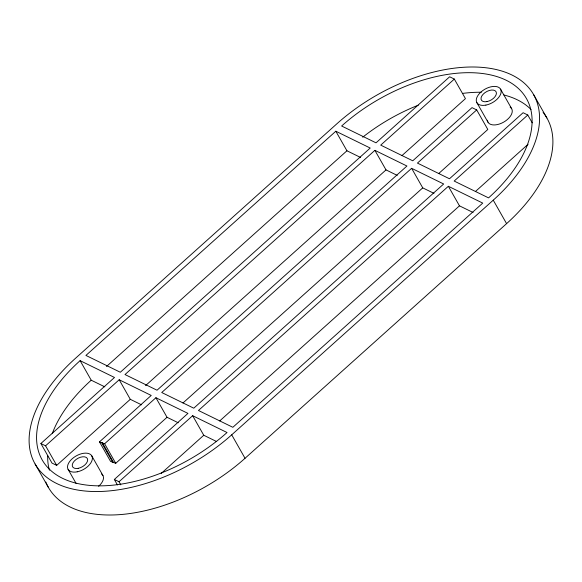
<?xml version="1.0" encoding="UTF-8"?>
<svg xmlns="http://www.w3.org/2000/svg" width="582" height="582" viewBox="0 0 582 582"><rect width="100%" height="100%" fill="white"/><g stroke="black" fill="none" stroke-linecap="round" stroke-linejoin="round"><path stroke-width="0.87" d="M335.829 131.226L85.925 355.435L120.314 372.254L370.21 148.046L335.829 131.226L346.937 150.782L360.527 157.438M106.491 366.507L346.937 150.782M40.878 443.52L114.501 377.471L80.112 360.651A128.12 72.386 -29.6 0 0 62.5 478.295A128.12 72.386 -29.6 0 0 227.031 432.521L192.649 415.701L119.026 481.751L114.334 479.459L187.957 413.402L155.918 397.732L104.629 443.746L99.471 441.876L151.225 395.44L119.186 379.762L45.571 445.812L40.878 443.52L51.987 463.076L56.68 465.374L130.295 399.317L141.513 404.803M374.895 150.345L124.999 374.546L157.038 390.224L406.942 166.016L374.895 150.345L386.012 169.9L397.222 175.386M401.951 155.598L465.44 98.634L454.331 79.079L380.708 145.129L412.747 160.799L472.009 107.634L476.702 109.925L487.811 129.48L438.653 173.589M145.565 385.619L386.012 169.9M411.627 168.307L161.731 392.515L193.77 408.193L443.666 183.985L411.627 168.307L422.736 187.87L433.954 193.355M476.702 109.925L417.44 163.098L449.479 178.769L523.102 112.719L527.787 115.01L532.232 122.831M99.471 441.876L110.58 461.431L115.738 463.308L167.027 417.287L178.245 422.772M182.974 402.984L422.736 187.87M448.358 186.276L198.462 410.485L232.844 427.304L482.74 203.096L448.358 186.276L459.467 205.832L473.057 212.481M527.787 115.01L454.171 181.06L488.553 197.88A128.12 72.386 -29.6 0 0 506.165 80.236A128.12 72.386 -29.6 0 0 341.634 126.01L376.023 142.837L449.646 76.78L454.331 79.079M161.207 473.428L203.758 435.256L216.548 441.512M219.698 420.953L459.467 205.832M475.407 191.529L528.092 144.263M231.709 434.827L493.252 200.164A136.297 76.999 -29.6 0 0 511.978 75.027A136.297 76.999 -29.6 0 0 336.963 123.711L75.413 358.367A136.297 76.999 -29.6 0 0 56.694 483.504A136.297 76.999 -29.6 0 0 231.709 434.827L245.037 458.289L506.587 223.633A136.297 76.999 -29.6 0 0 543.923 113.468M80.112 360.651L91.229 380.206L104.818 386.855M533.548 94.502L546.876 117.964M500.556 89.155L511.673 108.71M476.869 102.643L487.978 122.198M493.252 200.164L506.587 223.633M192.649 415.701L203.758 435.256M155.918 397.732L167.027 417.287M119.186 379.762L130.295 399.317M104.629 443.746L115.738 463.308M102.279 442.604L113.395 462.159M101.814 443.018L112.923 462.581M119.026 481.751L120.801 484.879M114.334 479.459L117.448 484.93M91.774 455.852L102.949 475.523M68.065 469.303L76.133 483.504M45.571 445.812L56.68 465.374M35.124 464.036L48.451 487.498M245.037 458.289A136.297 76.999 -29.6 0 1 45.818 482.049M49.412 470.183A128.12 72.386 -29.6 0 1 47.695 455.641M52.264 433.575A128.12 72.386 -29.6 0 1 91.221 380.206M362.681 137.214A128.12 72.386 -29.6 0 1 418.269 105.197M462.581 93.404A128.12 72.386 -29.6 0 1 481.336 92.247M503.903 94.982A128.12 72.386 -29.6 0 1 531.017 109.511M543.093 112.399A136.297 76.999 -29.6 0 1 543.515 112.93M510.72 107.561A13.626 7.697 -29.6 0 1 503.648 122.14A13.626 7.697 -29.6 0 1 487.469 120.794M487.425 120.518A13.626 7.697 -29.6 0 1 487.396 120.234M510.159 107.132A13.626 7.697 -29.6 0 1 510.509 107.379M101.588 474.003A13.626 7.697 -29.6 0 1 98.598 486.261M78.199 468.343A8.454 4.772 -29.6 0 0 87.336 458.529A8.454 4.772 -29.6 0 0 74.321 461.039A8.454 4.772 -29.6 0 0 78.199 468.343M487.039 101.588A8.454 4.772 -29.6 0 0 496.075 91.752A8.454 4.772 -29.6 0 0 483.031 94.357A8.454 4.772 -29.6 0 0 487.039 101.588M485.89 105.102A13.626 7.697 -29.6 0 0 500.622 89.272A13.626 7.697 -29.6 0 0 479.626 93.324A13.626 7.697 -29.6 0 0 485.89 105.102M77.21 471.82A13.626 7.697 -29.6 0 0 91.84 455.968A13.626 7.697 -29.6 0 0 70.815 460.115A13.626 7.697 -29.6 0 0 77.21 471.82"/></g></svg>
